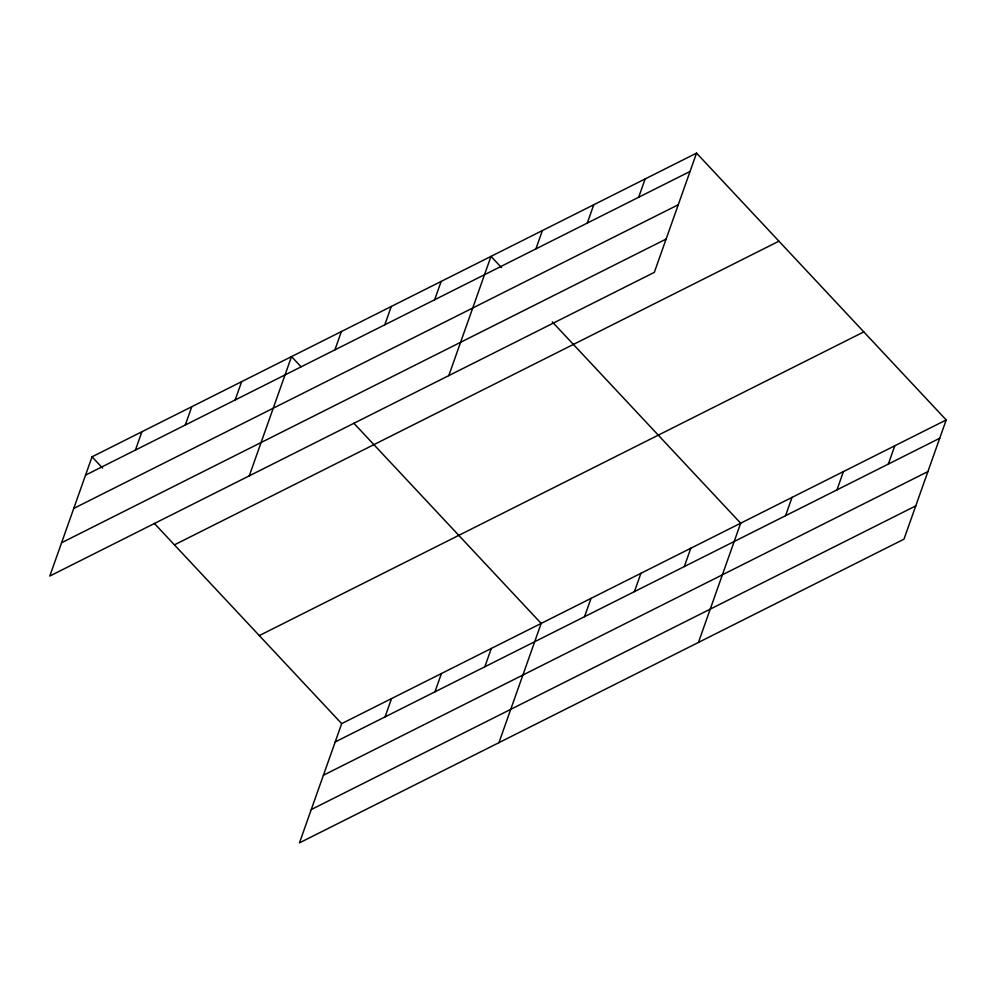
<?xml version="1.0" encoding="UTF-8"?>
<svg xmlns="http://www.w3.org/2000/svg" width="996" height="996" viewBox="0 0 996 996"><rect width="100%" height="100%" fill="white"/><g stroke="black" fill="none" stroke-linecap="round" stroke-linejoin="round"><path stroke-width="1.49" d="M696.54 153.123L92.03 456.815L49.8 576.049L654.322 272.369L696.54 153.123L946.2 419.951L903.97 539.185L299.46 842.877L341.678 723.631L946.2 419.951M135.419 450.08L141.905 431.754M185.281 425.018L191.767 406.704M235.156 399.969L241.642 381.655M249.286 475.839L291.517 356.593L301.029 366.752M334.905 349.857L341.391 331.544M384.78 324.808L391.266 306.494M434.654 299.746L441.141 281.432M448.785 375.629L491.003 256.383L501.573 267.663M535.91 248.888L542.397 230.562M385.066 716.896L391.553 698.582M587.291 223.067L593.778 204.753M434.941 691.834L441.427 673.52M638.673 197.258L645.159 178.944M484.815 666.785L491.302 648.471M498.946 742.655L541.177 623.409L353.829 423.2M584.552 616.673L591.039 598.359M634.427 591.624L640.914 573.31M684.302 566.575L690.788 548.248M698.433 642.445L740.663 523.199L552.27 321.857M785.558 515.704L792.044 497.39M836.951 489.883L843.438 471.569M888.332 464.074L894.819 445.76M85.544 475.129L690.054 171.449M73.741 508.433L678.264 204.753M61.59 542.745L666.112 239.065M174.412 544.862L778.934 241.181M259.296 635.585L863.818 331.892M335.191 741.945L939.714 438.265M323.401 775.249L927.923 471.569M311.25 809.561L915.772 505.881M92.03 456.815L102.588 468.095M154.343 523.41L341.678 723.631"/></g></svg>
